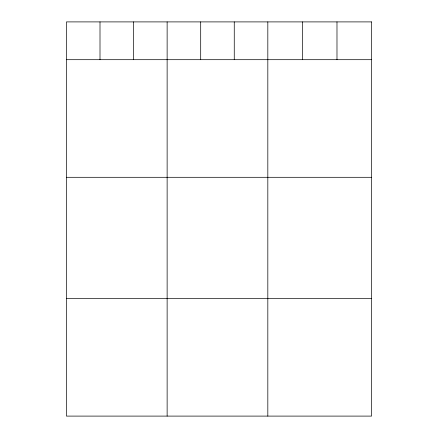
<?xml version="1.0" encoding="UTF-8"?>
<svg xmlns="http://www.w3.org/2000/svg" width="438" height="438" viewBox="0 0 438 438"><rect width="100%" height="100%" fill="white"/><g stroke="black" fill="none" stroke-linecap="round" stroke-linejoin="round"><path stroke-width="0.66" d="M66.439 59.688L371.561 59.688M66.439 177.302L371.561 177.302M66.439 298.486L371.561 298.486M336.981 21.9L336.981 59.688M302.401 21.9L302.401 59.688M267.821 21.9L267.821 416.1M234.259 21.9L234.259 59.688M200.692 21.9L200.692 59.688M167.13 21.9L167.13 416.1M133.563 21.9L133.563 59.688M100.001 21.9L100.001 59.688M371.561 21.9L66.439 21.9L66.439 416.1L371.561 416.1L371.561 21.9"/></g></svg>
